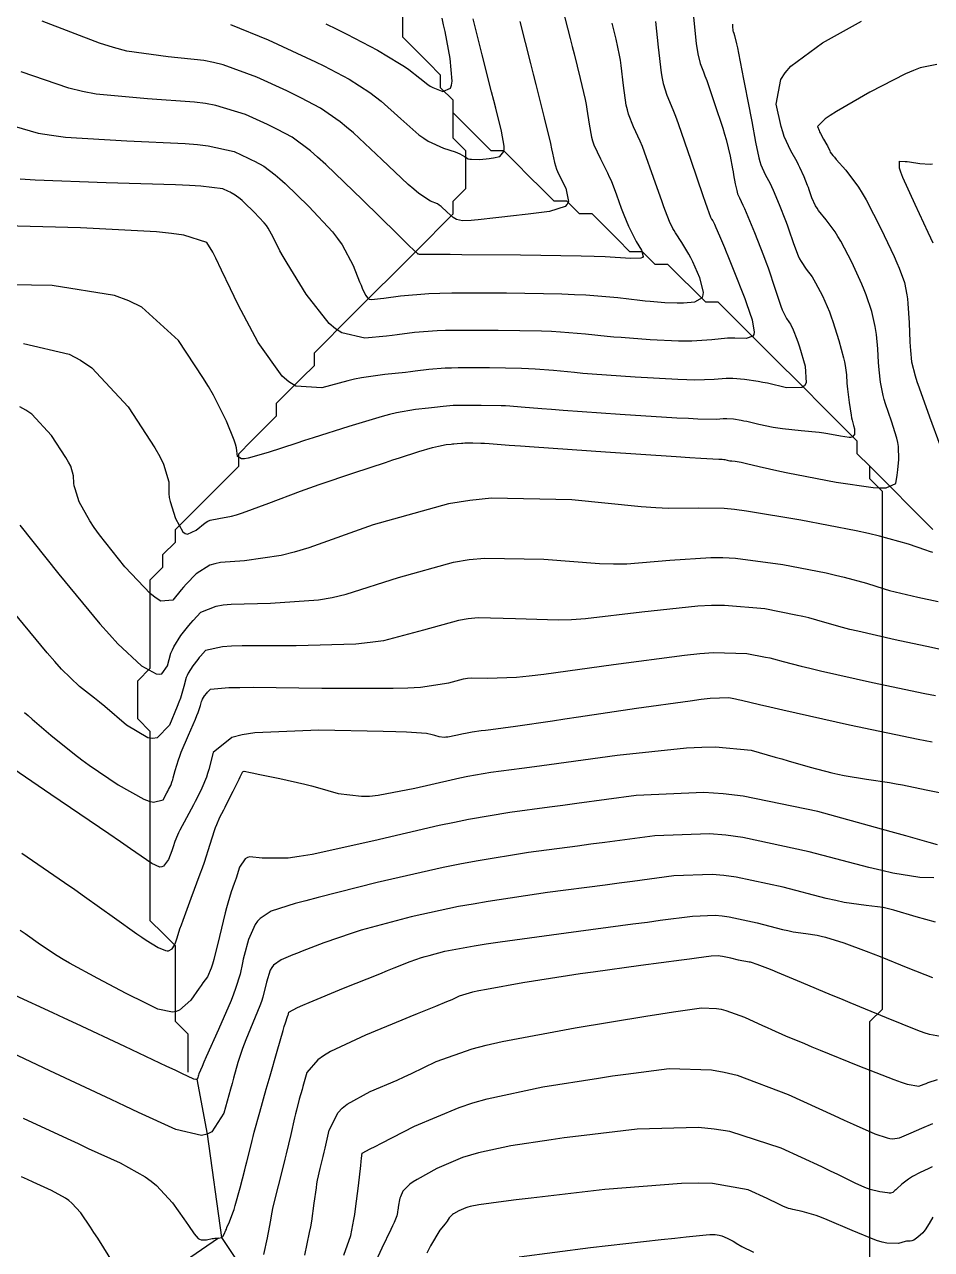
# Model space of a CAD drawing. Header units: metres. Extents: x 837475 to 838479, y 1189012 to 1191015.
# Drawn here: x 838065 to 838136.8, y 1189838.2 to 1189935.2 of the extents above; entities that cross this region are included whole.
import ezdxf

# ---------------------------------------------------------------- set-up
doc = ezdxf.new("R2010")
doc.units = ezdxf.units.M
doc.header["$LTSCALE"] = 0.3
for name, color, linetype in [('COTAS 10', 1, 'Continuous'), ('COTAS INT', 252, 'Continuous'), ('DRENAJE', 5, 'Continuous')]:
    doc.layers.add(name, color=color, linetype=linetype)

msp = doc.modelspace()

# ---------------------------------------------------------------- linework, layer by layer
at = {"layer": 'COTAS 10'}
for points in [[(838121.021, 1189935.216), (838121.035, 1189934.965), (838121.056, 1189934.763), (838121.062, 1189934.722), (838121.067, 1189934.687), (838121.084, 1189934.616), (838121.11, 1189934.552), (838121.121, 1189934.522), (838121.134, 1189934.487), (838121.194, 1189934.315), (838121.347, 1189933.66), (838121.418, 1189933.32), (838121.502, 1189932.911), (838121.911, 1189930.861), (838122.353, 1189928.575), (838122.458, 1189928.017), (838122.556, 1189927.492), (838122.848, 1189925.866), (838123.114, 1189924.614), (838123.195, 1189924.325), (838123.279, 1189924.06), (838123.612, 1189923.312), (838124, 1189922.589), (838124.12, 1189922.34), (838124.244, 1189922.069), (838124.737, 1189920.918), (838125.23, 1189919.661), (838125.355, 1189919.325), (838125.475, 1189918.994), (838125.865, 1189917.841), (838126.236, 1189916.847), (838126.344, 1189916.616), (838126.455, 1189916.405), (838126.871, 1189915.803), (838127.33, 1189915.188), (838127.467, 1189914.968), (838127.608, 1189914.727), (838128.152, 1189913.68), (838128.699, 1189912.416), (838128.842, 1189912.039), (838128.982, 1189911.65), (838129.453, 1189910.146), (838129.816, 1189908.769), (838129.886, 1189908.459), (838129.944, 1189908.181), (838130.047, 1189907.435), (838130.093, 1189906.769), (838130.116, 1189906.541), (838130.143, 1189906.294), (838130.276, 1189905.245), (838130.425, 1189904.251), (838130.462, 1189904.039), (838130.497, 1189903.854), (838130.609, 1189903.415), (838130.682, 1189903.146), (838130.693, 1189903.069), (838130.7, 1189902.99), (838130.692, 1189902.696), (838130.499, 1189902.493), (838130.39, 1189902.473), (838130.256, 1189902.468), (838129.569, 1189902.578), (838128.578, 1189902.772), (838128.252, 1189902.819), (838127.904, 1189902.865), (838126.464, 1189903.007), (838124.984, 1189903.159), (838124.611, 1189903.211), (838124.255, 1189903.267), (838123.104, 1189903.504), (838122.16, 1189903.727), (838121.935, 1189903.774), (838121.726, 1189903.816), (838121.099, 1189903.914), (838120.577, 1189903.949), (838120.432, 1189903.949), (838120.288, 1189903.947), (838119.768, 1189903.906), (838118.283, 1189903.926), (838117.531, 1189903.962), (838116.63, 1189904.01), (838112.143, 1189904.294), (838107.622, 1189904.607), (838106.7, 1189904.674), (838105.92, 1189904.733), (838104.297, 1189904.876), (838103.39, 1189904.95), (838103.063, 1189904.966), (838102.702, 1189904.979), (838101.124, 1189905.01), (838099.57, 1189905.008), (838099.224, 1189905.001), (838098.914, 1189904.991), (838098.102, 1189904.928), (838097.419, 1189904.841), (838097.191, 1189904.815), (838096.946, 1189904.788), (838095.922, 1189904.686), (838094.421, 1189904.413), (838093.875, 1189904.28), (838093.274, 1189904.121), (838090.636, 1189903.337), (838087.829, 1189902.446), (838087.122, 1189902.219), (838086.445, 1189902.001), (838084.254, 1189901.286), (838082.668, 1189900.837), (838082.373, 1189900.786), (838082.14, 1189900.768), (838081.817, 1189900.971), (838081.738, 1189901.652), (838081.657, 1189901.935), (838081.552, 1189902.259), (838080.962, 1189903.771), (838079.918, 1189905.834), (838079.526, 1189906.505), (838079.089, 1189907.22), (838077.14, 1189910.162), (838074.243, 1189912.788), (838073.209, 1189913.304), (838072.075, 1189913.728), (838067.14, 1189914.495), (838062.204, 1189914.597)], [(838104.181, 1189935.414), (838105.03, 1189932.083), (838105.244, 1189931.238), (838105.449, 1189930.426), (838106.114, 1189927.777), (838106.607, 1189925.757), (838106.704, 1189925.343), (838106.783, 1189924.992), (838106.927, 1189924.247), (838107.086, 1189923.733), (838107.175, 1189923.527), (838107.284, 1189923.294), (838107.838, 1189922.221), (838108.053, 1189921.174), (838107.947, 1189920.957), (838107.77, 1189920.771), (838106.532, 1189920.363), (838104.843, 1189920.164), (838104.381, 1189920.11), (838103.922, 1189920.057), (838102.286, 1189919.868), (838100.894, 1189919.719), (838100.589, 1189919.69), (838100.319, 1189919.667), (838099.634, 1189919.632), (838099.173, 1189919.737), (838099.044, 1189919.803), (838098.915, 1189919.885), (838098.443, 1189920.313), (838097.95, 1189920.772), (838097.808, 1189920.874), (838097.662, 1189920.964), (838097.115, 1189921.198), (838096.178, 1189921.802), (838095.787, 1189922.126), (838095.338, 1189922.518), (838093.244, 1189924.499), (838091.002, 1189926.596), (838090.461, 1189927.06), (838089.954, 1189927.474), (838088.408, 1189928.551), (838086.83, 1189929.385), (838086.303, 1189929.646), (838085.736, 1189929.92), (838083.361, 1189931.017), (838080.683, 1189931.981), (838079.926, 1189932.17), (838079.162, 1189932.325), (838076.343, 1189932.607), (838073.068, 1189933.081), (838072.015, 1189933.357), (838070.899, 1189933.697), (838066.343, 1189935.447)], [(838064.95, 1189880.681), (838065.236, 1189880.443), (838065.559, 1189880.17), (838067.048, 1189878.893), (838068.925, 1189877.376), (838069.492, 1189876.951), (838070.081, 1189876.525), (838072.381, 1189874.97), (838074.408, 1189873.833), (838074.824, 1189873.671), (838075.178, 1189873.575), (838075.933, 1189873.778), (838076.236, 1189874.337), (838076.304, 1189874.465), (838076.366, 1189874.582), (838076.533, 1189874.909), (838076.663, 1189875.244), (838076.7, 1189875.367), (838076.739, 1189875.502), (838076.886, 1189876.1), (838077.141, 1189876.943), (838077.248, 1189877.234), (838077.371, 1189877.549), (838077.944, 1189878.893), (838078.502, 1189880.17), (838078.614, 1189880.443), (838078.707, 1189880.681), (838078.893, 1189881.249), (838078.983, 1189881.569), (838079.016, 1189881.652), (838079.053, 1189881.731), (838079.216, 1189881.996), (838079.401, 1189882.229), (838079.451, 1189882.289), (838079.502, 1189882.348), (838079.683, 1189882.543), (838081.146, 1189882.665), (838082.005, 1189882.678), (838083.061, 1189882.682), (838088.513, 1189882.619), (838094.151, 1189882.606), (838095.324, 1189882.642), (838096.328, 1189882.694), (838098.556, 1189883.025), (838099.713, 1189883.353), (838100.043, 1189883.404), (838100.377, 1189883.437), (838101.616, 1189883.411), (838103.92, 1189883.493), (838104.925, 1189883.595), (838106.089, 1189883.73), (838111.616, 1189884.502), (838117.23, 1189885.24), (838118.448, 1189885.353), (838119.52, 1189885.428), (838122.175, 1189885.369), (838123.651, 1189885.079), (838123.979, 1189885.007), (838124.272, 1189884.939), (838125.042, 1189884.724), (838126.454, 1189884.354), (838127.153, 1189884.187), (838127.986, 1189883.993), (838132.105, 1189883.063), (838136.254, 1189882.184), (838137.105, 1189882.022)], [(838137.115, 1189864.068), (838135.57, 1189864.515), (838133.819, 1189865.041), (838133.38, 1189865.145), (838132.962, 1189865.232), (838131.622, 1189865.393), (838129.877, 1189865.642), (838129.204, 1189865.784), (838128.45, 1189865.957), (838125.039, 1189866.845), (838121.309, 1189867.648), (838120.353, 1189867.769), (838119.429, 1189867.844), (838116.371, 1189867.749), (838113.109, 1189867.311), (838112.057, 1189867.171), (838110.94, 1189867.023), (838106.371, 1189866.42), (838101.68, 1189865.725), (838100.486, 1189865.519), (838099.338, 1189865.308), (838095.572, 1189864.494), (838092.402, 1189863.661), (838091.63, 1189863.437), (838090.903, 1189863.216), (838088.659, 1189862.44), (838086.956, 1189861.776), (838086.57, 1189861.625), (838086.221, 1189861.487), (838085.273, 1189861.11), (838084.666, 1189860.662), (838084.533, 1189860.481), (838084.415, 1189860.274), (838084.115, 1189859.321), (838083.83, 1189858.148), (838083.721, 1189857.802), (838083.599, 1189857.448), (838083.052, 1189856.095), (838082.485, 1189854.757), (838082.351, 1189854.412), (838082.227, 1189854.078), (838081.864, 1189852.967), (838081.509, 1189851.721), (838081.39, 1189851.302), (838081.263, 1189850.851), (838080.732, 1189848.957), (838079.795, 1189847.478), (838079.412, 1189847.288), (838078.975, 1189847.194), (838076.952, 1189847.648), (838073.977, 1189849.016), (838072.94, 1189849.497), (838071.81, 1189850.023), (838066.961, 1189852.295), (838062.431, 1189854.438)], [(838136.854, 1189844.69), (838136.684, 1189844.614), (838136.514, 1189844.537), (838135.886, 1189844.249), (838135.279, 1189843.928), (838135.121, 1189843.83), (838134.967, 1189843.728), (838134.446, 1189843.328), (838134.036, 1189842.968), (838133.952, 1189842.892), (838133.881, 1189842.825), (838133.73, 1189842.669), (838133.529, 1189842.621), (838133.425, 1189842.624), (838133.302, 1189842.633), (838132.685, 1189842.722), (838131.931, 1189842.909), (838131.721, 1189842.98), (838131.51, 1189843.059), (838130.743, 1189843.413), (838129.375, 1189844.087), (838128.785, 1189844.368), (838128.104, 1189844.69), (838124.879, 1189846.19), (838120.805, 1189847.496), (838119.588, 1189847.695), (838118.332, 1189847.823), (838113.473, 1189847.696), (838108.83, 1189847.136), (838107.71, 1189846.99), (838106.662, 1189846.849), (838103.473, 1189846.371), (838100.919, 1189845.821), (838100.27, 1189845.634), (838099.646, 1189845.431), (838097.606, 1189844.571), (838096.054, 1189843.711), (838095.738, 1189843.509), (838095.471, 1189843.322), (838094.92, 1189842.774), (838094.726, 1189842.33), (838094.685, 1189842.208), (838094.649, 1189842.087), (838094.565, 1189841.656), (838094.516, 1189841.268), (838094.503, 1189841.175), (838094.489, 1189841.087), (838094.437, 1189840.821), (838094.225, 1189840.292), (838094.111, 1189840.038), (838093.972, 1189839.738), (838093.267, 1189838.268), (838092.297, 1189836.194)]]:
    msp.add_lwpolyline(points, dxfattribs=at)
at = {"layer": 'COTAS INT'}
for points in [[(838117.935, 1189935.776), (838118.162, 1189933.645), (838118.22, 1189933.212), (838118.275, 1189932.848), (838118.455, 1189932.1), (838118.732, 1189931.431), (838118.849, 1189931.116), (838118.984, 1189930.745), (838119.614, 1189928.936), (838120.254, 1189926.972), (838120.394, 1189926.502), (838120.519, 1189926.066), (838120.837, 1189924.759), (838121.031, 1189923.758), (838121.077, 1189923.513), (838121.12, 1189923.283), (838121.248, 1189922.57), (838121.364, 1189922.022), (838121.4, 1189921.895), (838121.437, 1189921.779), (838121.583, 1189921.452), (838121.858, 1189920.876), (838121.977, 1189920.604), (838122.114, 1189920.283), (838122.763, 1189918.718), (838123.483, 1189916.883), (838123.666, 1189916.392), (838123.841, 1189915.909), (838124.411, 1189914.224), (838124.865, 1189912.869), (838124.967, 1189912.594), (838125.059, 1189912.362), (838125.305, 1189911.883), (838125.494, 1189911.629), (838125.551, 1189911.538), (838125.609, 1189911.439), (838125.834, 1189911.006), (838126.122, 1189910.266), (838126.22, 1189909.973), (838126.325, 1189909.642), (838126.772, 1189908.127), (838126.85, 1189906.79), (838126.723, 1189906.571), (838126.531, 1189906.417), (838125.302, 1189906.406), (838123.789, 1189906.761), (838123.419, 1189906.838), (838123.07, 1189906.905), (838121.986, 1189907.071), (838121.042, 1189907.133), (838120.781, 1189907.135), (838120.52, 1189907.13), (838119.581, 1189907.056), (838118.051, 1189907.015), (838117.418, 1189907.03), (838116.693, 1189907.057), (838113.319, 1189907.249), (838109.913, 1189907.492), (838109.168, 1189907.55), (838108.509, 1189907.605), (838106.847, 1189907.77), (838105.402, 1189907.888), (838104.88, 1189907.912), (838104.306, 1189907.934), (838101.792, 1189907.984), (838099.314, 1189907.981), (838098.763, 1189907.969), (838098.27, 1189907.952), (838096.976, 1189907.853), (838095.888, 1189907.714), (838095.524, 1189907.673), (838095.134, 1189907.63), (838093.501, 1189907.466), (838091.635, 1189907.198), (838091.097, 1189907.09), (838090.551, 1189906.967), (838088.504, 1189906.399), (838086.45, 1189906.546), (838085.899, 1189906.873), (838085.356, 1189907.324), (838083.459, 1189909.99), (838081.89, 1189912.986), (838081.554, 1189913.645), (838081.26, 1189914.231), (838080.551, 1189915.731), (838080.111, 1189916.685), (838079.986, 1189916.926), (838079.859, 1189917.157), (838079.392, 1189917.908), (838077.569, 1189918.503), (838076.588, 1189918.636), (838075.4, 1189918.754), (838069.392, 1189919.067), (838063.423, 1189919.241)], [(838107.541, 1189936.536), (838108.168, 1189934.074), (838108.326, 1189933.45), (838108.478, 1189932.85), (838108.969, 1189930.893), (838109.348, 1189929.248), (838109.428, 1189928.846), (838109.498, 1189928.468), (838109.664, 1189927.293), (838109.861, 1189926.251), (838109.951, 1189925.955), (838110.057, 1189925.657), (838110.567, 1189924.554), (838111.133, 1189923.434), (838111.273, 1189923.124), (838111.407, 1189922.815), (838111.832, 1189921.701), (838112.211, 1189920.642), (838112.315, 1189920.368), (838112.419, 1189920.102), (838112.792, 1189919.21), (838113.177, 1189918.407), (838113.288, 1189918.198), (838113.401, 1189917.993), (838113.827, 1189917.302), (838113.96, 1189916.803), (838113.889, 1189916.72), (838113.771, 1189916.661), (838112.954, 1189916.647), (838110.935, 1189916.772), (838110.06, 1189916.801), (838109.046, 1189916.827), (838104.243, 1189916.9), (838099.595, 1189916.945), (838098.681, 1189916.953), (838097.927, 1189916.96), (838096.551, 1189916.972), (838096.289, 1189916.975), (838096.239, 1189916.976), (838096.197, 1189916.978), (838096.126, 1189916.987), (838096.117, 1189916.996), (838096.114, 1189916.998), (838096.111, 1189916.999), (838096.1, 1189917.004), (838095.425, 1189917.662), (838095.003, 1189918.076), (838094.479, 1189918.59), (838091.737, 1189921.283), (838088.809, 1189924.083), (838088.167, 1189924.665), (838087.599, 1189925.162), (838086.154, 1189926.259), (838084.999, 1189926.869), (838084.613, 1189927.06), (838084.198, 1189927.26), (838082.46, 1189928.064), (838080.098, 1189928.777), (838079.29, 1189928.921), (838078.415, 1189929.042), (838074.7, 1189929.284), (838070.641, 1189929.671), (838069.55, 1189929.883), (838068.473, 1189930.14), (838064.7, 1189931.445)], [(838063.057, 1189927.443), (838066.047, 1189926.583), (838067.085, 1189926.408), (838068.215, 1189926.261), (838073.057, 1189925.962), (838077.669, 1189925.759), (838078.654, 1189925.673), (838079.512, 1189925.574), (838081.559, 1189925.11), (838082.66, 1189924.601), (838082.923, 1189924.474), (838083.168, 1189924.353), (838083.9, 1189923.966), (838084.821, 1189923.266), (838085.185, 1189922.947), (838085.596, 1189922.575), (838087.474, 1189920.778), (838089.344, 1189918.75), (838089.75, 1189918.232), (838090.108, 1189917.732), (838090.998, 1189916.082), (838091.496, 1189914.794), (838091.607, 1189914.522), (838091.706, 1189914.288), (838091.968, 1189913.748), (838092.155, 1189913.51), (838092.207, 1189913.466), (838092.259, 1189913.432), (838092.448, 1189913.388), (838092.912, 1189913.447), (838093.138, 1189913.478), (838093.406, 1189913.515), (838094.724, 1189913.702), (838096.981, 1189913.876), (838097.842, 1189913.905), (838098.804, 1189913.925), (838103.126, 1189913.931), (838107.513, 1189913.844), (838108.516, 1189913.806), (838109.426, 1189913.763), (838111.947, 1189913.557), (838113.687, 1189913.348), (838114.105, 1189913.302), (838114.495, 1189913.262), (838115.672, 1189913.16), (838116.643, 1189913.127), (838116.903, 1189913.13), (838117.16, 1189913.139), (838118.056, 1189913.213), (838118.645, 1189913.569), (838118.708, 1189913.756), (838118.728, 1189913.98), (838118.441, 1189915.107), (838117.875, 1189916.375), (838117.72, 1189916.688), (838117.564, 1189916.985), (838117.007, 1189917.92), (838116.522, 1189918.676), (838116.411, 1189918.86), (838116.312, 1189919.033), (838116.039, 1189919.566), (838115.722, 1189920.383), (838115.594, 1189920.736), (838115.449, 1189921.143), (838114.782, 1189923.07), (838114.065, 1189925.073), (838113.888, 1189925.528), (838113.721, 1189925.94), (838113.196, 1189927.07), (838112.793, 1189928.087), (838112.702, 1189928.429), (838112.62, 1189928.797), (838112.4, 1189930.34), (838112.214, 1189931.944), (838112.153, 1189932.35), (838112.089, 1189932.739), (838111.824, 1189934.008), (838111.507, 1189935.274)], [(838114.929, 1189935.42), (838115.136, 1189933.386), (838115.38, 1189931.342), (838115.453, 1189930.903), (838115.529, 1189930.518), (838115.825, 1189929.585), (838116.308, 1189928.446), (838116.502, 1189927.931), (838116.722, 1189927.33), (838117.732, 1189924.439), (838118.688, 1189921.644), (838118.874, 1189921.104), (838119.025, 1189920.665), (838119.286, 1189919.922), (838119.335, 1189919.826), (838119.353, 1189919.794), (838119.373, 1189919.761), (838119.46, 1189919.625), (838119.604, 1189919.353), (838119.659, 1189919.234), (838119.72, 1189919.097), (838119.998, 1189918.443), (838120.385, 1189917.505), (838120.515, 1189917.188), (838120.655, 1189916.846), (838121.244, 1189915.403), (838121.848, 1189913.872), (838121.997, 1189913.473), (838122.138, 1189913.086), (838122.583, 1189911.78), (838122.749, 1189910.804), (838122.715, 1189910.625), (838122.645, 1189910.486), (838122.105, 1189910.313), (838121.223, 1189910.349), (838120.937, 1189910.341), (838120.635, 1189910.326), (838119.395, 1189910.206), (838117.819, 1189910.103), (838117.305, 1189910.098), (838116.756, 1189910.103), (838114.495, 1189910.205), (838112.204, 1189910.377), (838111.637, 1189910.426), (838111.098, 1189910.476), (838109.397, 1189910.663), (838107.414, 1189910.825), (838106.698, 1189910.859), (838105.909, 1189910.889), (838102.459, 1189910.957), (838099.059, 1189910.953), (838098.302, 1189910.937), (838097.626, 1189910.914), (838095.85, 1189910.777), (838094.483, 1189910.599), (838094.065, 1189910.55), (838093.629, 1189910.501), (838091.909, 1189910.326), (838090.081, 1189910.754), (838089.576, 1189911.086), (838089.073, 1189911.511), (838087.259, 1189913.813), (838085.757, 1189916.276), (838085.45, 1189916.802), (838085.189, 1189917.259), (838084.641, 1189918.347), (838084.265, 1189919.043), (838084.114, 1189919.254), (838083.943, 1189919.473), (838083.154, 1189920.328), (838082.361, 1189921.086), (838082.188, 1189921.244), (838082.034, 1189921.378), (838081.646, 1189921.674), (838081.337, 1189921.837), (838081.234, 1189921.888), (838081.123, 1189921.941), (838080.658, 1189922.156), (838078.927, 1189922.371), (838078.018, 1189922.425), (838076.922, 1189922.476), (838071.413, 1189922.639), (838065.789, 1189922.852), (838064.62, 1189922.934)], [(838064.887, 1189909.922), (838068.486, 1189909.08), (838069.402, 1189908.59), (838070.282, 1189907.988), (838073.17, 1189904.887), (838075.28, 1189901.651), (838075.671, 1189900.964), (838075.977, 1189900.367), (838076.383, 1189898.967), (838076.378, 1189898.027), (838076.424, 1189897.721), (838076.491, 1189897.395), (838076.909, 1189896.049), (838077.498, 1189895.008), (838077.673, 1189894.874), (838077.855, 1189894.807), (838078.555, 1189895.119), (838079.277, 1189895.718), (838079.471, 1189895.831), (838079.663, 1189895.922), (838080.339, 1189896.058), (838081.349, 1189896.236), (838081.753, 1189896.352), (838082.21, 1189896.497), (838084.307, 1189897.263), (838086.827, 1189898.214), (838087.551, 1189898.476), (838088.285, 1189898.737), (838091.032, 1189899.674), (838093.54, 1189900.499), (838094.123, 1189900.69), (838094.659, 1189900.864), (838096.193, 1189901.357), (838097.266, 1189901.675), (838097.51, 1189901.74), (838097.732, 1189901.794), (838098.342, 1189901.905), (838098.759, 1189901.947), (838098.858, 1189901.957), (838098.951, 1189901.968), (838099.229, 1189902.003), (838099.559, 1189902.029), (838099.684, 1189902.033), (838099.825, 1189902.036), (838100.457, 1189902.037), (838101.099, 1189902.024), (838101.245, 1189902.019), (838101.378, 1189902.012), (838101.747, 1189901.982), (838103.331, 1189901.862), (838104.231, 1189901.798), (838105.331, 1189901.722), (838110.966, 1189901.338), (838116.567, 1189900.964), (838117.644, 1189900.894), (838118.516, 1189900.838), (838119.955, 1189900.756), (838120.056, 1189900.764), (838120.112, 1189900.764), (838120.213, 1189900.758), (838120.334, 1189900.739), (838120.375, 1189900.731), (838120.418, 1189900.721), (838120.601, 1189900.678), (838120.824, 1189900.632), (838120.892, 1189900.622), (838120.965, 1189900.612), (838121.251, 1189900.582), (838121.727, 1189900.505), (838121.918, 1189900.466), (838122.136, 1189900.418), (838123.137, 1189900.179), (838124.784, 1189899.812), (838125.409, 1189899.682), (838126.108, 1189899.542), (838129.241, 1189898.934), (838132.163, 1189898.501), (838132.728, 1189898.47), (838133.188, 1189898.477), (838133.968, 1189898.824), (838134.061, 1189899.481), (838134.088, 1189899.684), (838134.114, 1189899.895), (838134.212, 1189900.735), (838134.183, 1189901.746), (838134.129, 1189902.066), (838134.056, 1189902.403), (838133.625, 1189903.764), (838133.15, 1189905.133), (838133.048, 1189905.475), (838132.959, 1189905.802), (838132.745, 1189906.849), (838132.633, 1189907.828), (838132.608, 1189908.112), (838132.586, 1189908.402), (838132.53, 1189909.494), (838132.434, 1189910.633), (838132.386, 1189910.952), (838132.33, 1189911.273), (838132.055, 1189912.444), (838131.609, 1189913.762), (838131.445, 1189914.175), (838131.265, 1189914.61), (838130.47, 1189916.354), (838129.606, 1189918.016), (838129.383, 1189918.398), (838129.166, 1189918.746), (838128.438, 1189919.722), (838127.85, 1189920.448), (838127.722, 1189920.639), (838127.608, 1189920.824), (838127.319, 1189921.458), (838127.108, 1189922.08), (838127.044, 1189922.258), (838126.977, 1189922.44), (838126.711, 1189923.117), (838126.374, 1189923.855), (838126.262, 1189924.075), (838126.142, 1189924.301), (838125.641, 1189925.173), (838125.129, 1189926.299), (838125.002, 1189926.685), (838124.881, 1189927.103), (838124.497, 1189928.882), (838124.849, 1189930.834), (838125.193, 1189931.361), (838125.643, 1189931.883), (838128.158, 1189933.719), (838131.244, 1189935.447)], [(838081.269, 1189935.184), (838084.262, 1189933.971), (838087.274, 1189932.579), (838087.993, 1189932.232), (838088.662, 1189931.901), (838090.662, 1189930.844), (838092.309, 1189929.786), (838092.754, 1189929.455), (838093.195, 1189929.108), (838094.751, 1189927.715), (838096.198, 1189926.445), (838096.571, 1189926.175), (838096.931, 1189925.941), (838098.13, 1189925.391), (838099.066, 1189925.094), (838099.261, 1189925.019), (838099.428, 1189924.947), (838099.799, 1189924.715), (838100.103, 1189924.554), (838100.227, 1189924.527), (838100.37, 1189924.507), (838101.031, 1189924.501), (838101.746, 1189924.562), (838101.922, 1189924.585), (838102.088, 1189924.611), (838102.61, 1189924.728), (838102.91, 1189925.119), (838102.937, 1189925.317), (838102.939, 1189925.555), (838102.74, 1189926.738), (838102.287, 1189928.541), (838102.128, 1189929.169), (838101.954, 1189929.853), (838101.205, 1189932.791), (838100.495, 1189935.623)], [(838088.811, 1189935.238), (838089.682, 1189934.818), (838090.493, 1189934.417), (838092.917, 1189933.136), (838094.664, 1189932.098), (838095.048, 1189931.85), (838095.389, 1189931.62), (838096.258, 1189930.93), (838096.897, 1189930.419), (838097.092, 1189930.3), (838097.295, 1189930.192), (838098.093, 1189929.884), (838098.7, 1189930.135), (838098.782, 1189930.379), (838098.826, 1189930.699), (838098.675, 1189932.483), (838098.27, 1189934.619), (838098.153, 1189935.161), (838098.035, 1189935.681)], [(838137.211, 1189932), (838135.891, 1189931.738), (838135.354, 1189931.531), (838134.743, 1189931.266), (838131.918, 1189929.825), (838129.269, 1189928.301), (838128.769, 1189927.985), (838128.37, 1189927.714), (838127.773, 1189927.115), (838127.883, 1189926.775), (838127.931, 1189926.667), (838127.985, 1189926.552), (838128.243, 1189926.088), (838128.496, 1189925.663), (838128.548, 1189925.574), (838128.592, 1189925.496), (838128.684, 1189925.316), (838128.723, 1189925.218), (838128.733, 1189925.191), (838128.742, 1189925.165), (838128.773, 1189925.075), (838128.979, 1189924.802), (838129.099, 1189924.661), (838129.246, 1189924.491), (838130.005, 1189923.642), (838131.002, 1189922.305), (838131.299, 1189921.828), (838131.605, 1189921.305), (838132.788, 1189919.029), (838133.831, 1189916.803), (838134.049, 1189916.311), (838134.236, 1189915.873), (838134.656, 1189914.741), (838134.845, 1189913.777), (838134.886, 1189913.446), (838134.923, 1189913.086), (838135.013, 1189911.554), (838135.079, 1189910.035), (838135.101, 1189909.683), (838135.123, 1189909.362), (838135.213, 1189908.452), (838135.492, 1189907.353), (838135.633, 1189906.912), (838135.802, 1189906.412), (838136.642, 1189904.112), (838137.456, 1189901.889)], [(838136.921, 1189917.865), (838136.746, 1189918.252), (838136.536, 1189918.707), (838135.483, 1189920.922), (838134.515, 1189923.067), (838134.358, 1189923.478), (838134.25, 1189923.811), (838134.261, 1189924.351), (838134.706, 1189924.337), (838134.871, 1189924.321), (838135.055, 1189924.298), (838135.87, 1189924.169), (838136.691, 1189924.124), (838136.879, 1189924.155)], [(838136.886, 1189893.365), (838136.626, 1189893.448), (838136.33, 1189893.546), (838134.959, 1189894.017), (838132.677, 1189894.655), (838131.806, 1189894.857), (838130.832, 1189895.07), (838126.453, 1189895.931), (838122.129, 1189896.643), (838121.19, 1189896.762), (838120.362, 1189896.846), (838118.305, 1189896.867), (838115.965, 1189896.846), (838114.958, 1189896.904), (838113.796, 1189896.989), (838108.305, 1189897.526), (838101.937, 1189897.658), (838100.222, 1189897.488), (838098.528, 1189897.228), (838092.582, 1189895.544), (838087.484, 1189893.728), (838086.324, 1189893.385), (838085.272, 1189893.111), (838082.382, 1189892.699), (838080.468, 1189892.566), (838080.032, 1189892.469), (838079.636, 1189892.345), (838078.545, 1189891.678), (838077.762, 1189890.847), (838077.56, 1189890.62), (838077.365, 1189890.393), (838076.717, 1189889.587), (838075.764, 1189889.505), (838075.377, 1189889.736), (838074.937, 1189890.077), (838072.902, 1189892.226), (838070.9, 1189894.76), (838070.48, 1189895.345), (838070.119, 1189895.879), (838069.298, 1189897.385), (838068.959, 1189898.416), (838068.901, 1189898.65), (838068.858, 1189898.862), (838068.833, 1189899.443), (838068.614, 1189900.198), (838068.449, 1189900.52), (838068.239, 1189900.89), (838067.101, 1189902.635), (838065.544, 1189904.307), (838065.069, 1189904.631), (838064.575, 1189904.896)], [(838064.575, 1189895.533), (838067.674, 1189891.652), (838070.934, 1189887.705), (838071.677, 1189886.863), (838072.351, 1189886.128), (838074.211, 1189884.379), (838075.383, 1189883.745), (838075.625, 1189883.714), (838075.83, 1189883.745), (838076.269, 1189884.379), (838076.557, 1189885.38), (838076.666, 1189885.643), (838076.789, 1189885.9), (838077.337, 1189886.775), (838077.965, 1189887.568), (838078.138, 1189887.773), (838078.309, 1189887.971), (838078.924, 1189888.633), (838080.139, 1189889.118), (838080.69, 1189889.205), (838081.332, 1189889.272), (838084.426, 1189889.339), (838088.232, 1189889.609), (838089.324, 1189889.804), (838090.432, 1189890.05), (838094.574, 1189891.371), (838098.923, 1189892.603), (838100.162, 1189892.793), (838101.417, 1189892.917), (838106.076, 1189892.821), (838110.504, 1189892.49), (838111.614, 1189892.467), (838112.673, 1189892.474), (838116.076, 1189892.746), (838119.318, 1189892.977), (838120.276, 1189892.959), (838121.259, 1189892.905), (838125.027, 1189892.411), (838128.438, 1189891.739), (838129.197, 1189891.573), (838129.875, 1189891.416), (838131.653, 1189890.92), (838133.038, 1189890.482), (838133.469, 1189890.361), (838133.919, 1189890.241), (838135.715, 1189889.81), (838137.319, 1189889.47)], [(838137.376, 1189885.715), (838136.786, 1189885.827), (838133.91, 1189886.436), (838130.953, 1189887.117), (838130.311, 1189887.274), (838129.746, 1189887.418), (838128.347, 1189887.822), (838127.074, 1189888.177), (838126.588, 1189888.29), (838126.045, 1189888.409), (838123.601, 1189888.89), (838120.389, 1189889.166), (838119.362, 1189889.156), (838118.274, 1189889.108), (838113.846, 1189888.624), (838109.381, 1189888.102), (838108.269, 1189888.031), (838107.212, 1189887.992), (838103.846, 1189888.116), (838100.897, 1189888.177), (838100.103, 1189888.098), (838099.318, 1189887.978), (838096.565, 1189887.198), (838093.38, 1189886.372), (838092.324, 1189886.223), (838091.191, 1189886.108), (838086.469, 1189885.979), (838082.197, 1189885.977), (838081.347, 1189885.942), (838080.643, 1189885.892), (838079.304, 1189885.588), (838078.906, 1189885.159), (838078.794, 1189885.031), (838078.683, 1189884.898), (838078.276, 1189884.385), (838077.919, 1189883.805), (838077.838, 1189883.63), (838077.765, 1189883.449), (838077.568, 1189882.744), (838077.305, 1189881.821), (838077.191, 1189881.502), (838077.059, 1189881.157), (838076.433, 1189879.682), (838075.462, 1189878.676), (838075.112, 1189878.627), (838074.727, 1189878.676), (838073.046, 1189879.682), (838071.312, 1189881.157), (838070.895, 1189881.502), (838070.504, 1189881.821), (838069.32, 1189882.744), (838067.894, 1189884.116), (838067.351, 1189884.717), (838066.744, 1189885.415), (838064.017, 1189888.733)], [(838136.833, 1189878.33), (838135.721, 1189878.541), (838130.3, 1189879.69), (838125.019, 1189880.87), (838123.996, 1189881.1), (838123.162, 1189881.289), (838121.736, 1189881.626), (838121.471, 1189881.7), (838121.37, 1189881.724), (838121.257, 1189881.748), (838120.749, 1189881.848), (838119.271, 1189881.783), (838118.547, 1189881.704), (838117.686, 1189881.598), (838113.437, 1189880.993), (838108.84, 1189880.305), (838107.759, 1189880.146), (838106.76, 1189880.001), (838103.847, 1189879.59), (838101.878, 1189879.324), (838101.474, 1189879.269), (838101.132, 1189879.223), (838100.41, 1189879.126), (838100.015, 1189879.059), (838099.879, 1189879.031), (838099.733, 1189879), (838099.108, 1189878.853), (838098.482, 1189878.735), (838098.335, 1189878.722), (838098.198, 1189878.716), (838097.799, 1189878.765), (838097.448, 1189878.866), (838097.342, 1189878.894), (838097.231, 1189878.921), (838096.802, 1189879.019), (838095.216, 1189879.12), (838094.378, 1189879.149), (838093.366, 1189879.179), (838088.269, 1189879.29), (838083.195, 1189879.089), (838082.198, 1189878.922), (838081.378, 1189878.705), (838079.889, 1189877.52), (838079.549, 1189876.171), (838079.454, 1189875.851), (838079.358, 1189875.555), (838079.007, 1189874.681), (838078.602, 1189873.883), (838078.472, 1189873.635), (838078.335, 1189873.375), (838077.776, 1189872.337), (838077.266, 1189871.373), (838077.16, 1189871.16), (838077.069, 1189870.97), (838076.867, 1189870.476), (838076.726, 1189870.046), (838076.673, 1189869.896), (838076.614, 1189869.733), (838076.353, 1189869.034), (838075.968, 1189868.507), (838075.831, 1189868.453), (838075.681, 1189868.439), (838075.031, 1189868.718), (838073.36, 1189869.886), (838072.566, 1189870.431), (838071.628, 1189871.073), (838067.046, 1189874.192), (838062.502, 1189877.284)], [(838064.744, 1189869.554), (838068.129, 1189867.233), (838068.95, 1189866.662), (838069.721, 1189866.122), (838072.082, 1189864.429), (838073.848, 1189863.16), (838074.243, 1189862.888), (838074.596, 1189862.649), (838075.534, 1189862.073), (838076.115, 1189861.842), (838076.243, 1189861.821), (838076.358, 1189861.82), (838076.656, 1189861.969), (838076.841, 1189862.267), (838076.884, 1189862.358), (838076.924, 1189862.453), (838077.038, 1189862.827), (838077.266, 1189863.555), (838077.378, 1189863.873), (838077.511, 1189864.241), (838078.166, 1189865.991), (838078.878, 1189867.909), (838079.046, 1189868.383), (838079.202, 1189868.833), (838079.66, 1189870.251), (838080.009, 1189871.344), (838080.096, 1189871.589), (838080.178, 1189871.809), (838080.437, 1189872.395), (838080.737, 1189872.968), (838080.845, 1189873.179), (838080.963, 1189873.414), (838081.48, 1189874.454), (838081.952, 1189875.416), (838082.043, 1189875.601), (838082.116, 1189875.752), (838082.235, 1189876.003), (838082.257, 1189876.02), (838082.269, 1189876.023), (838082.284, 1189876.026), (838082.359, 1189876.029), (838082.846, 1189875.94), (838083.12, 1189875.884), (838083.456, 1189875.815), (838085.171, 1189875.453), (838087.164, 1189874.999), (838087.675, 1189874.872), (838088.167, 1189874.743), (838089.796, 1189874.274), (838091.646, 1189874.048), (838092.278, 1189874.073), (838092.962, 1189874.137), (838095.863, 1189874.684), (838098.76, 1189875.362), (838099.441, 1189875.508), (838100.069, 1189875.637), (838101.9, 1189875.95), (838104.339, 1189876.275), (838105.35, 1189876.411), (838106.507, 1189876.567), (838111.9, 1189877.296), (838117.386, 1189877.88), (838118.602, 1189877.945), (838119.686, 1189877.968), (838122.506, 1189877.699), (838124.417, 1189877.162), (838124.928, 1189877.016), (838125.431, 1189876.871), (838127.18, 1189876.356), (838128.898, 1189875.9), (838129.382, 1189875.793), (838129.868, 1189875.694), (838131.65, 1189875.404), (838133.47, 1189875.131), (838133.98, 1189875.043), (838134.493, 1189874.949), (838136.364, 1189874.565), (838137.945, 1189874.233)], [(838137.261, 1189870.205), (838136.598, 1189870.389), (838134.754, 1189870.914), (838133.878, 1189871.16), (838132.842, 1189871.449), (838127.783, 1189872.853), (838121.867, 1189874.073), (838120.293, 1189874.246), (838118.747, 1189874.347), (838113.39, 1189874.114), (838108.708, 1189873.482), (838107.586, 1189873.331), (838106.539, 1189873.191), (838103.39, 1189872.773), (838100.123, 1189872.214), (838099.002, 1189871.985), (838097.788, 1189871.724), (838092.619, 1189870.514), (838087.747, 1189869.442), (838086.72, 1189869.269), (838085.831, 1189869.148), (838083.784, 1189869.158), (838082.814, 1189869.264), (838082.605, 1189869.205), (838082.422, 1189869.107), (838081.975, 1189868.434), (838081.707, 1189867.573), (838081.636, 1189867.358), (838081.567, 1189867.152), (838081.329, 1189866.489), (838081.048, 1189865.581), (838080.952, 1189865.221), (838080.848, 1189864.813), (838080.405, 1189862.948), (838079.957, 1189861.134), (838079.849, 1189860.76), (838079.75, 1189860.441), (838079.449, 1189859.748), (838079.091, 1189859.262), (838078.955, 1189859.072), (838078.802, 1189858.859), (838078.117, 1189857.892), (838077.239, 1189857.103), (838076.965, 1189857.002), (838076.678, 1189856.951), (838075.529, 1189857.195), (838074.044, 1189857.916), (838073.545, 1189858.167), (838073.008, 1189858.441), (838070.751, 1189859.614), (838068.532, 1189860.826), (838068.018, 1189861.123), (838067.548, 1189861.403), (838066.217, 1189862.279), (838065.002, 1189863.15), (838064.605, 1189863.428)], [(838136.985, 1189867.597), (838135.862, 1189867.627), (838133.736, 1189867.967), (838132.851, 1189868.164), (838131.838, 1189868.407), (838127.109, 1189869.656), (838121.847, 1189870.789), (838120.497, 1189870.959), (838119.195, 1189871.066), (838114.881, 1189870.931), (838110.908, 1189870.397), (838109.821, 1189870.251), (838108.74, 1189870.107), (838104.881, 1189869.596), (838100.718, 1189868.925), (838099.444, 1189868.679), (838098.119, 1189868.407), (838092.897, 1189867.21), (838088.225, 1189866.034), (838087.247, 1189865.776), (838086.405, 1189865.547), (838084.504, 1189864.964), (838083.614, 1189864.379), (838083.41, 1189864.149), (838083.224, 1189863.889), (838082.708, 1189862.706), (838082.362, 1189861.45), (838082.284, 1189861.145), (838082.214, 1189860.857), (838082.025, 1189859.971), (838081.68, 1189858.832), (838081.511, 1189858.384), (838081.311, 1189857.88), (838080.321, 1189855.581), (838079.354, 1189853.417), (838079.168, 1189852.997), (838079.017, 1189852.655), (838078.764, 1189852.067), (838078.736, 1189851.969), (838078.726, 1189851.936), (838078.716, 1189851.901), (838078.675, 1189851.752), (838078.601, 1189851.637), (838078.571, 1189851.622), (838078.537, 1189851.614), (838078.379, 1189851.65), (838077.425, 1189852.096), (838076.89, 1189852.347), (838076.237, 1189852.653), (838072.898, 1189854.222), (838069.07, 1189856.019), (838068.108, 1189856.469), (838067.188, 1189856.899), (838064.222, 1189858.284)], [(838064.852, 1189848.569), (838068.341, 1189846.936), (838069.197, 1189846.538), (838070.006, 1189846.164), (838072.53, 1189845.006), (838074.513, 1189843.913), (838074.98, 1189843.579), (838075.413, 1189843.231), (838076.68, 1189841.862), (838077.572, 1189840.595), (838077.768, 1189840.311), (838077.942, 1189840.057), (838078.385, 1189839.383), (838078.72, 1189839.019), (838078.825, 1189838.96), (838078.936, 1189838.919), (838079.383, 1189838.923), (838079.822, 1189839.019), (838079.928, 1189839.036), (838080.027, 1189839.049), (838080.33, 1189839.064), (838080.555, 1189839.105), (838080.607, 1189839.135), (838080.653, 1189839.172), (838080.778, 1189839.375), (838080.899, 1189839.676), (838080.942, 1189839.776), (838080.989, 1189839.884), (838081.195, 1189840.332), (838081.467, 1189841.048), (838081.556, 1189841.325), (838081.651, 1189841.636), (838082.042, 1189843.041), (838082.415, 1189844.473), (838082.498, 1189844.8), (838082.572, 1189845.098), (838082.769, 1189845.923), (838082.98, 1189846.782), (838083.063, 1189847.1), (838083.158, 1189847.454), (838083.59, 1189849.024), (838084.106, 1189850.861), (838084.254, 1189851.383), (838084.404, 1189851.911), (838084.964, 1189853.868), (838085.438, 1189855.502), (838085.534, 1189855.827), (838085.616, 1189856.096), (838085.782, 1189856.608), (838085.841, 1189856.753), (838085.854, 1189856.791), (838085.866, 1189856.828), (838085.896, 1189856.954), (838086.573, 1189857.317), (838086.992, 1189857.503), (838087.512, 1189857.727), (838090.226, 1189858.845), (838093.086, 1189859.999), (838093.698, 1189860.244), (838094.232, 1189860.458), (838095.512, 1189860.966), (838096.4, 1189861.273), (838096.687, 1189861.36), (838096.993, 1189861.449), (838098.248, 1189861.779), (838100.557, 1189862.208), (838101.527, 1189862.36), (838102.641, 1189862.526), (838107.861, 1189863.243), (838113.141, 1189863.939), (838114.292, 1189864.091), (838115.309, 1189864.226), (838117.861, 1189864.567), (838119.664, 1189864.623), (838120.208, 1189864.578), (838120.771, 1189864.507), (838122.97, 1189864.034), (838124.98, 1189863.511), (838125.424, 1189863.409), (838125.821, 1189863.325), (838126.849, 1189863.178), (838127.742, 1189863.048), (838128.053, 1189862.975), (838128.392, 1189862.886), (838129.846, 1189862.432), (838131.619, 1189861.789), (838132.159, 1189861.581), (838132.72, 1189861.361), (838134.922, 1189860.457), (838136.858, 1189859.7)], [(838137.491, 1189855.023), (838136.64, 1189855.183), (838136.217, 1189855.322), (838135.713, 1189855.502), (838133.215, 1189856.494), (838130.34, 1189857.692), (838129.599, 1189858.002), (838128.881, 1189858.303), (838126.483, 1189859.311), (838124.581, 1189860.106), (838124.176, 1189860.273), (838123.823, 1189860.415), (838122.985, 1189860.737), (838122.544, 1189860.875), (838122.441, 1189860.902), (838122.347, 1189860.924), (838122.076, 1189860.963), (838121.764, 1189861.008), (838121.644, 1189861.033), (838121.509, 1189861.064), (838120.9, 1189861.223), (838120.234, 1189861.366), (838120.063, 1189861.388), (838119.898, 1189861.401), (838119.352, 1189861.384), (838118.188, 1189861.23), (838117.633, 1189861.156), (838116.978, 1189861.07), (838113.775, 1189860.648), (838109.992, 1189860.128), (838108.973, 1189859.979), (838107.965, 1189859.828), (838104.423, 1189859.268), (838101.541, 1189858.757), (838100.949, 1189858.638), (838100.447, 1189858.529), (838099.374, 1189858.215), (838098.788, 1189857.936), (838098.592, 1189857.85), (838098.381, 1189857.759), (838097.498, 1189857.395), (838096.051, 1189856.809), (838095.486, 1189856.578), (838094.849, 1189856.316), (838091.951, 1189855.122), (838089.194, 1189853.824), (838088.645, 1189853.497), (838088.189, 1189853.185), (838087.318, 1189852.173), (838087, 1189851.06), (838086.936, 1189850.835), (838086.721, 1189850.069), (838086.493, 1189849.195), (838086.421, 1189848.901), (838086.346, 1189848.585), (838086.042, 1189847.256), (838085.691, 1189845.737), (838085.586, 1189845.301), (838085.476, 1189844.859), (838085.053, 1189843.207), (838084.681, 1189841.739), (838084.605, 1189841.413), (838084.54, 1189841.121), (838084.404, 1189840.358), (838084.288, 1189839.634), (838084.236, 1189839.368), (838084.175, 1189839.073), (838083.884, 1189837.767)], [(838087.153, 1189837.717), (838087.539, 1189839.507), (838087.625, 1189839.961), (838087.702, 1189840.397), (838087.907, 1189841.823), (838088.069, 1189843.038), (838088.118, 1189843.342), (838088.17, 1189843.632), (838088.376, 1189844.559), (838088.62, 1189845.532), (838088.696, 1189845.85), (838088.776, 1189846.19), (838089.095, 1189847.593), (838089.799, 1189849.004), (838090.121, 1189849.348), (838090.499, 1189849.673), (838092.326, 1189850.676), (838094.46, 1189851.57), (838095.031, 1189851.824), (838095.595, 1189852.082), (838097.56, 1189853.04), (838100.41, 1189854.044), (838101.531, 1189854.331), (838102.795, 1189854.622), (838108.562, 1189855.707), (838114.176, 1189856.625), (838115.344, 1189856.811), (838116.344, 1189856.968), (838118.562, 1189857.29), (838119.769, 1189857.254), (838120.132, 1189857.187), (838120.507, 1189857.093), (838121.966, 1189856.546), (838123.404, 1189855.889), (838123.767, 1189855.726), (838124.114, 1189855.572), (838125.238, 1189855.084), (838126.738, 1189854.458), (838127.322, 1189854.216), (838127.979, 1189853.945), (838130.961, 1189852.721), (838133.806, 1189851.609), (838134.376, 1189851.408), (838134.852, 1189851.254), (838135.786, 1189851.087), (838136.207, 1189851.252), (838136.36, 1189851.308), (838136.528, 1189851.368), (838137.268, 1189851.62)], [(838090.252, 1189837.705), (838090.795, 1189839.269), (838091.039, 1189840.521), (838091.105, 1189840.932), (838091.17, 1189841.372), (838091.4, 1189843.197), (838091.583, 1189844.816), (838091.618, 1189845.126), (838091.647, 1189845.376), (838091.697, 1189845.78), (838092.338, 1189846.116), (838092.74, 1189846.323), (838093.239, 1189846.58), (838095.853, 1189847.919), (838099.387, 1189849.409), (838100.468, 1189849.761), (838101.592, 1189850.086), (838106.018, 1189851.039), (838110.419, 1189851.737), (838111.527, 1189851.901), (838112.587, 1189852.052), (838116.018, 1189852.493), (838119.361, 1189852.395), (838120.366, 1189852.207), (838121.405, 1189851.949), (838125.445, 1189850.434), (838129.089, 1189848.757), (838129.88, 1189848.397), (838130.575, 1189848.082), (838132.295, 1189847.321), (838133.267, 1189846.985), (838133.49, 1189846.939), (838133.694, 1189846.913), (838134.264, 1189846.987), (838134.8, 1189847.23), (838134.983, 1189847.311), (838135.18, 1189847.398), (838136.015, 1189847.76), (838136.885, 1189848.122)], [(838072.053, 1189836.965), (838070.756, 1189839.038), (838070.458, 1189839.504), (838070.187, 1189839.924), (838069.428, 1189841.052), (838068.712, 1189841.826), (838068.467, 1189842.023), (838068.203, 1189842.212), (838067.082, 1189842.83), (838065.655, 1189843.484), (838065.198, 1189843.696), (838064.714, 1189843.921)], [(838136.904, 1189840.708), (838136.597, 1189840.205), (838136.281, 1189839.704), (838136.187, 1189839.583), (838136.09, 1189839.47), (838135.714, 1189839.126), (838135.377, 1189838.901), (838135.305, 1189838.863), (838135.242, 1189838.835), (838135.09, 1189838.823), (838134.895, 1189838.826), (838134.804, 1189838.808), (838134.698, 1189838.782), (838134.184, 1189838.621), (838133.244, 1189838.649), (838132.87, 1189838.743), (838132.446, 1189838.874), (838130.504, 1189839.658), (838128.519, 1189840.513), (838128.068, 1189840.689), (838127.66, 1189840.839), (838126.543, 1189841.16), (838125.798, 1189841.317), (838125.625, 1189841.363), (838125.467, 1189841.411), (838125.014, 1189841.593), (838124.375, 1189841.907), (838124.1, 1189842.038), (838123.782, 1189842.188), (838122.277, 1189842.889), (838119.452, 1189843.392), (838118.301, 1189843.418), (838116.991, 1189843.394), (838110.929, 1189842.899), (838105.073, 1189842.22), (838103.893, 1189842.08), (838102.905, 1189841.96), (838100.929, 1189841.704), (838100.246, 1189841.557), (838100.072, 1189841.506), (838099.905, 1189841.452), (838099.36, 1189841.222), (838098.938, 1189840.979), (838098.849, 1189840.916), (838098.772, 1189840.856), (838098.597, 1189840.654), (838098.423, 1189840.391), (838098.347, 1189840.292), (838098.26, 1189840.182), (838097.845, 1189839.688), (838097.115, 1189838.448), (838096.829, 1189837.866)], [(838104.128, 1189837.58), (838109.774, 1189838.313), (838115.378, 1189838.936), (838116.472, 1189839.058), (838117.368, 1189839.156), (838118.949, 1189839.327), (838119.233, 1189839.345), (838119.31, 1189839.348), (838119.386, 1189839.35), (838119.658, 1189839.347), (838119.966, 1189839.294), (838120.066, 1189839.264), (838120.172, 1189839.227), (838120.607, 1189839.04), (838121.076, 1189838.801), (838121.204, 1189838.731), (838121.33, 1189838.66), (838121.778, 1189838.393), (838122.701, 1189837.934)]]:
    msp.add_lwpolyline(points, dxfattribs=at)
at = {"layer": 'DRENAJE'}
for p, q in [((838078.601, 1189851.637), (838079.412, 1189847.288)), ((838079.412, 1189847.288), (838080.555, 1189839.105)), ((838080.33, 1189839.064), (838074.219, 1189834.881)), ((838080.555, 1189839.105), (838083.032, 1189835.435))]:
    msp.add_line(p, q, dxfattribs=at)
for points in [[(838098.913, 1189928.177, 0), (838098.913, 1189929.176, 0), (838097.914, 1189930.176, 0), (838097.914, 1189931.176, 0), (838096.914, 1189932.175, 0), (838095.914, 1189933.175, 0), (838094.915, 1189934.175, 0), (838094.915, 1189935.174, 0), (838094.915, 1189936.174, 0)], [(838075.921, 1189893.189, 0), (838076.921, 1189894.188, 0), (838076.921, 1189895.188, 0), (838077.92, 1189896.187, 0), (838078.92, 1189897.187, 0), (838079.92, 1189898.187, 0), (838080.919, 1189899.186, 0), (838081.919, 1189900.186, 0), (838081.919, 1189901.186, 0), (838082.919, 1189902.185, 0), (838083.918, 1189903.185, 0), (838084.918, 1189904.185, 0), (838084.918, 1189905.184, 0), (838085.918, 1189906.184, 0), (838086.917, 1189907.184, 0), (838087.917, 1189908.183, 0), (838087.917, 1189909.183, 0), (838088.917, 1189910.183, 0), (838089.916, 1189911.182, 0), (838090.916, 1189912.182, 0), (838091.916, 1189913.182, 0), (838092.915, 1189914.181, 0), (838093.915, 1189915.181, 0), (838094.915, 1189916.181, 0), (838095.914, 1189917.18, 0), (838096.914, 1189918.18, 0), (838097.914, 1189919.18, 0), (838098.913, 1189920.179, 0), (838098.913, 1189921.179, 0), (838099.913, 1189922.179, 0), (838099.913, 1189923.178, 0), (838099.913, 1189924.178, 0), (838099.913, 1189925.178, 0), (838098.913, 1189926.177, 0), (838098.913, 1189927.177, 0), (838098.913, 1189928.177, 0)], [(838131.902, 1189900.186, 0), (838130.903, 1189901.186, 0), (838130.903, 1189902.185, 0), (838129.903, 1189903.185, 0), (838128.903, 1189904.185, 0), (838127.904, 1189905.184, 0), (838126.904, 1189906.184, 0), (838125.904, 1189907.184, 0), (838124.905, 1189908.183, 0), (838123.905, 1189909.183, 0), (838122.905, 1189910.183, 0), (838121.906, 1189911.182, 0), (838120.906, 1189912.182, 0), (838119.906, 1189913.182, 0), (838118.907, 1189913.182, 0), (838117.907, 1189914.181, 0), (838116.907, 1189915.181, 0), (838115.908, 1189916.181, 0), (838114.908, 1189916.181, 0), (838113.908, 1189917.18, 0), (838112.909, 1189917.18, 0), (838111.909, 1189918.18, 0), (838110.909, 1189919.18, 0), (838109.91, 1189920.179, 0), (838108.91, 1189920.179, 0), (838107.91, 1189921.179, 0), (838106.911, 1189921.179, 0), (838105.911, 1189922.179, 0), (838104.911, 1189923.178, 0), (838103.912, 1189924.178, 0), (838102.912, 1189925.178, 0), (838101.912, 1189925.178, 0), (838100.913, 1189926.177, 0), (838099.913, 1189927.177, 0), (838098.913, 1189928.177, 0)], [(838131.902, 1189837.207, 0), (838131.902, 1189838.207, 0), (838131.902, 1189839.207, 0), (838131.902, 1189840.206, 0), (838131.902, 1189841.206, 0), (838131.902, 1189842.206, 0), (838131.902, 1189843.205, 0), (838131.902, 1189844.205, 0), (838131.902, 1189845.205, 0), (838131.902, 1189846.204, 0), (838131.902, 1189847.204, 0), (838131.902, 1189848.204, 0), (838131.902, 1189849.203, 0), (838131.902, 1189850.203, 0), (838131.902, 1189851.203, 0), (838131.902, 1189852.202, 0), (838131.902, 1189853.202, 0), (838131.902, 1189854.202, 0), (838131.902, 1189855.201, 0), (838131.902, 1189856.201, 0), (838132.902, 1189857.201, 0), (838132.902, 1189858.2, 0), (838132.902, 1189859.2, 0), (838132.902, 1189860.2, 0), (838132.902, 1189861.199, 0), (838132.902, 1189862.199, 0), (838132.902, 1189863.199, 0), (838132.902, 1189864.198, 0), (838132.902, 1189865.198, 0), (838132.902, 1189866.198, 0), (838132.902, 1189867.197, 0), (838132.902, 1189868.197, 0), (838132.902, 1189869.197, 0), (838132.902, 1189870.196, 0), (838132.902, 1189871.196, 0), (838132.902, 1189872.196, 0), (838132.902, 1189873.195, 0), (838132.902, 1189874.195, 0), (838132.902, 1189875.195, 0), (838132.902, 1189876.194, 0), (838132.902, 1189877.194, 0), (838132.902, 1189878.194, 0), (838132.902, 1189879.193, 0), (838132.902, 1189880.193, 0), (838132.902, 1189881.193, 0), (838132.902, 1189882.192, 0), (838132.902, 1189883.192, 0), (838132.902, 1189884.192, 0), (838132.902, 1189885.191, 0), (838132.902, 1189886.191, 0), (838132.902, 1189887.191, 0), (838132.902, 1189888.19, 0), (838132.902, 1189889.19, 0), (838132.902, 1189890.19, 0), (838132.902, 1189891.189, 0), (838132.902, 1189892.189, 0), (838132.902, 1189893.189, 0), (838132.902, 1189894.188, 0), (838132.902, 1189895.188, 0), (838132.902, 1189896.187, 0), (838132.902, 1189897.187, 0), (838132.902, 1189898.187, 0), (838131.902, 1189899.186, 0), (838131.902, 1189900.186, 0)], [(838136.901, 1189895.188, 0), (838135.901, 1189896.187, 0), (838134.901, 1189897.187, 0), (838133.902, 1189898.187, 0), (838132.902, 1189899.186, 0), (838131.902, 1189900.186, 0)], [(838077.92, 1189852.202, 0), (838077.92, 1189853.202, 0), (838077.92, 1189854.202, 0), (838077.92, 1189855.201, 0), (838076.921, 1189856.201, 0), (838076.921, 1189857.201, 0), (838076.921, 1189858.2, 0), (838076.921, 1189859.2, 0), (838076.921, 1189860.2, 0), (838076.921, 1189861.199, 0), (838076.921, 1189862.199, 0), (838075.921, 1189863.199, 0), (838074.921, 1189864.198, 0), (838074.921, 1189865.198, 0), (838074.921, 1189866.198, 0), (838074.921, 1189867.197, 0), (838074.921, 1189868.197, 0), (838074.921, 1189869.197, 0), (838074.921, 1189870.196, 0), (838074.921, 1189871.196, 0), (838074.921, 1189872.196, 0), (838074.921, 1189873.195, 0), (838074.921, 1189874.195, 0), (838074.921, 1189875.195, 0), (838074.921, 1189876.194, 0), (838074.921, 1189877.194, 0), (838074.921, 1189878.194, 0), (838074.921, 1189879.193, 0), (838073.922, 1189880.193, 0), (838073.922, 1189881.193, 0), (838073.922, 1189882.192, 0), (838073.922, 1189883.192, 0), (838074.921, 1189884.192, 0), (838074.921, 1189885.191, 0), (838074.921, 1189886.191, 0), (838074.921, 1189887.191, 0), (838074.921, 1189888.19, 0), (838074.921, 1189889.19, 0), (838074.921, 1189890.19, 0), (838074.921, 1189891.189, 0), (838075.921, 1189892.189, 0), (838075.921, 1189893.189, 0)]]:
    msp.add_polyline3d(points, dxfattribs=at)

doc.saveas('drawing.dxf')
